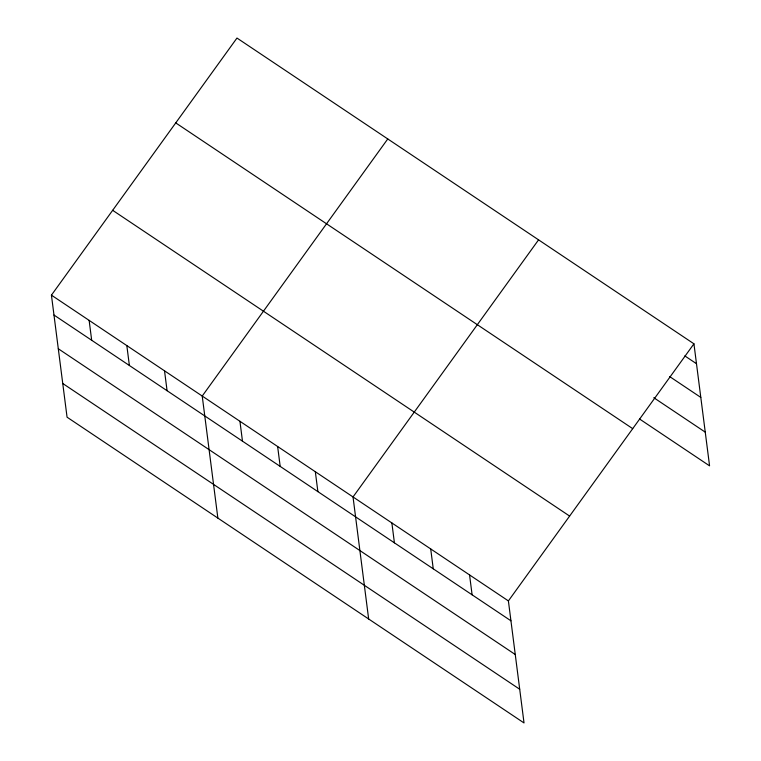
<?xml version="1.0" encoding="UTF-8"?>
<svg xmlns="http://www.w3.org/2000/svg" width="761" height="761" viewBox="0 0 761 761"><rect width="100%" height="100%" fill="white"/><g stroke="black" fill="none" stroke-linecap="round" stroke-linejoin="round"><path stroke-width="1.14" d="M693.937 343.81L508.396 600.914L524.025 722.95L67.063 417.19L51.434 295.154L236.975 38.05L693.937 343.81L709.566 465.846L639.649 419.064M387.768 138.949L202.226 396.053L217.865 518.089M538.569 239.848L353.028 496.952L368.657 618.988M684.833 355.91L696.486 363.71M669.728 376.619L700.805 397.413M653.785 397.708L705.247 432.143M175.743 122.892L632.705 428.652M112.657 210.312L569.618 516.072M51.434 295.154L508.396 600.914M53.983 315.044L510.945 620.805M58.302 348.757L515.264 654.517M62.744 383.487L519.706 689.247M469.556 574.926L472.105 594.817M430.707 548.928L433.256 568.828M391.867 522.94L394.417 542.84M315.33 471.725L317.879 491.625M277.632 446.498L280.181 466.398M239.934 421.28L242.474 441.171M164.528 370.826L167.078 390.726M126.83 345.599L129.38 365.499M89.132 320.371L91.681 340.272"/></g></svg>
